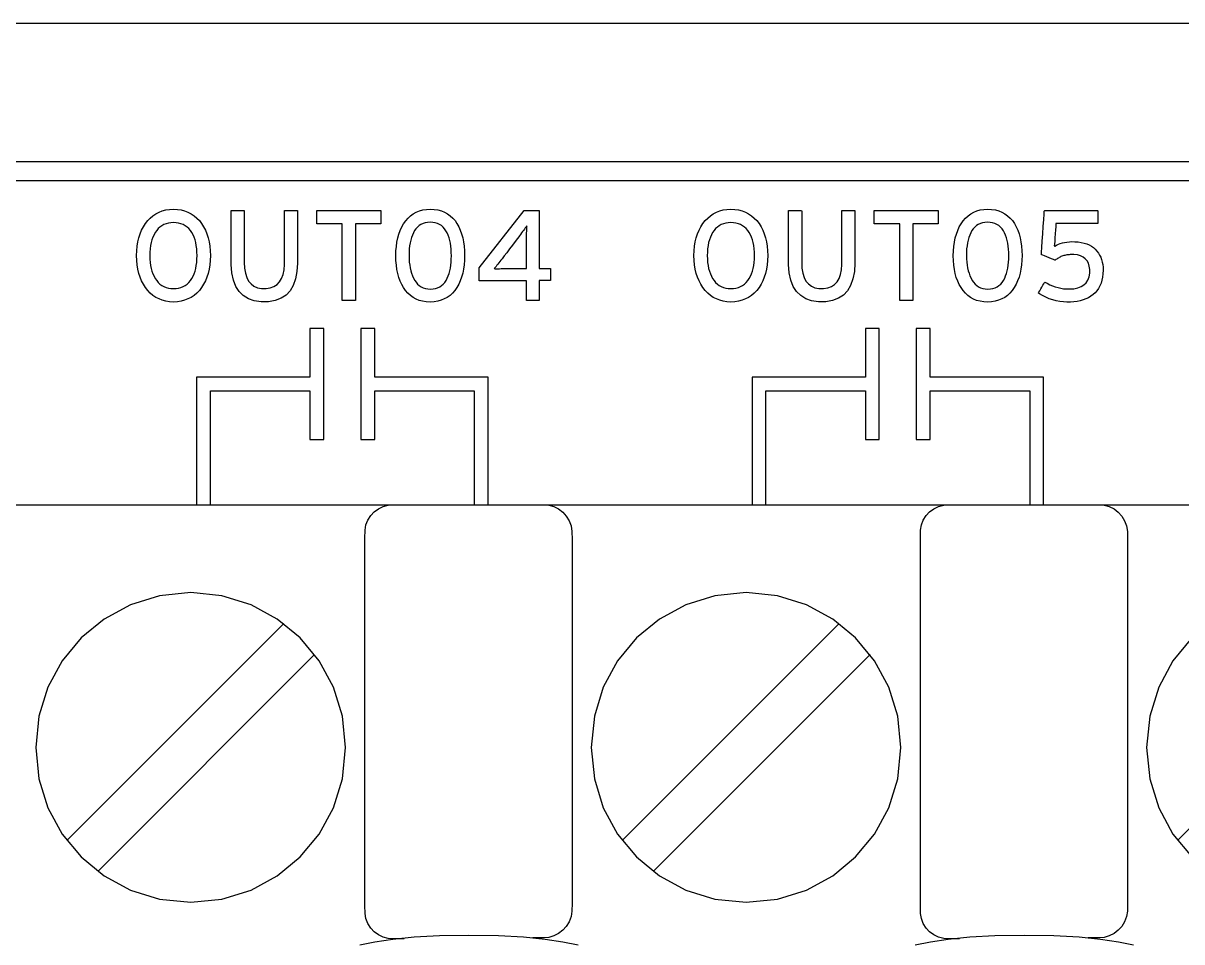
# Model space of a CAD drawing. Extents: x 1 to 47.7, y 0.2 to 33.4.
# Drawn here: x 28.493 to 29.745, y 14.192 to 15.184 of the extents above; entities that cross this region are included whole.
import ezdxf

# ---------------------------------------------------------------- set-up
doc = ezdxf.new("R2010")
doc.units = 0
doc.header["$MEASUREMENT"] = 0
doc.layers.add('6_0____DWG', color=7, linetype='CONTINUOUS')

msp = doc.modelspace()

# ---------------------------------------------------------------- linework, layer by layer
at = {"layer": '6_0____DWG'}
for points in [[(28.4582, 15.1836), (28.5288, 15.1836), (28.6003, 15.1836), (28.6725, 15.1836), (28.7456, 15.1836), (28.8194, 15.1836), (28.894, 15.1836), (28.9694, 15.1836), (29.0455, 15.1836), (29.1223, 15.1836), (29.1999, 15.1836), (29.2782, 15.1836), (29.3572, 15.1836), (29.4369, 15.1836), (29.5172, 15.1836), (29.5982, 15.1836), (29.6799, 15.1836), (29.7622, 15.1836)], [(31.8808, 15.0339), (31.3597, 15.0339), (31.1005, 15.0339), (30.8428, 15.0339), (30.5871, 15.0339), (30.3339, 15.0339), (30.0839, 15.0339), (29.9601, 15.0339), (29.8373, 15.0339), (29.7156, 15.0339), (29.5949, 15.0339), (29.4754, 15.0339), (29.357, 15.0339), (29.24, 15.0339), (29.1243, 15.0339), (29.01, 15.0339), (28.8971, 15.0339), (28.7858, 15.0339), (28.6761, 15.0339), (28.568, 15.0339), (28.4617, 15.0339)], [(28.4781, 15.0139), (28.5488, 15.0139), (28.6204, 15.0139), (28.6931, 15.0139), (28.7666, 15.0139), (28.9165, 15.0139), (29.0698, 15.0139), (29.2264, 15.0139), (29.386, 15.0139), (29.5485, 15.0139), (29.7137, 15.0139), (29.8813, 15.0139), (30.0512, 15.0139), (30.2231, 15.0139), (30.3969, 15.0139), (30.5724, 15.0139), (30.7493, 15.0139), (30.9275, 15.0139), (31.2868, 15.0139), (31.6489, 15.0139)], [(28.8521, 14.967), (28.8521, 14.884), (28.838, 14.884), (28.838, 14.967), (28.8105, 14.967), (28.8105, 14.9812), (28.8796, 14.9812), (28.8796, 14.967), (28.8521, 14.967)], [(29.0506, 14.9058), (29.0506, 14.884), (29.037, 14.884), (29.037, 14.9054), (28.986, 14.9054), (28.986, 14.9193), (29.0345, 14.9812), (29.0506, 14.9812), (29.0506, 14.9187), (29.0631, 14.9187), (29.0631, 14.9058), (29.0506, 14.9058)], [(29.4543, 14.967), (29.4543, 14.884), (29.4402, 14.884), (29.4402, 14.967), (29.4127, 14.967), (29.4127, 14.9812), (29.4817, 14.9812), (29.4817, 14.967), (29.4543, 14.967)], [(28.8031, 14.8015), (28.6806, 14.8015), (28.6806, 14.6636), (28.6957, 14.6636), (28.6957, 14.7865), (28.8031, 14.7865), (28.8031, 14.734), (28.8181, 14.734), (28.8181, 14.854), (28.8031, 14.854), (28.8031, 14.8015)], [(28.8731, 14.854), (28.8581, 14.854), (28.8581, 14.734), (28.8731, 14.734), (28.8731, 14.7865), (28.9806, 14.7865), (28.9806, 14.6636), (28.9956, 14.6636), (28.9956, 14.8015), (28.8731, 14.8015), (28.8731, 14.854)], [(29.4031, 14.8015), (29.2807, 14.8015), (29.2807, 14.6636), (29.2957, 14.6636), (29.2957, 14.7865), (29.4031, 14.7865), (29.4031, 14.734), (29.4181, 14.734), (29.4181, 14.854), (29.4031, 14.854), (29.4031, 14.8015)], [(29.4731, 14.854), (29.4581, 14.854), (29.4581, 14.734), (29.4731, 14.734), (29.4731, 14.7865), (29.5806, 14.7865), (29.5806, 14.6636), (29.5956, 14.6636), (29.5956, 14.8015), (29.4731, 14.8015), (29.4731, 14.854)], [(26.4752, 14.6636), (31.4522, 14.6636)], [(28.9049, 14.1948), (28.9044, 14.1948), (28.903, 14.1948), (28.9011, 14.1948), (28.8989, 14.1948), (28.8967, 14.1948), (28.8947, 14.1948), (28.8932, 14.1948), (28.8925, 14.1948), (28.8877, 14.1952), (28.8822, 14.1967), (28.877, 14.1991), (28.8725, 14.2024), (28.8687, 14.2065), (28.8657, 14.2113), (28.8636, 14.2166), (28.8626, 14.2223), (28.8625, 14.2309), (28.8625, 14.2653), (28.8625, 14.322), (28.8625, 14.392), (28.8625, 14.4664), (28.8625, 14.5364), (28.8625, 14.5931), (28.8625, 14.6275), (28.8626, 14.6361), (28.8636, 14.6418), (28.8657, 14.6471), (28.8687, 14.6519), (28.8725, 14.656), (28.877, 14.6593), (28.8822, 14.6617), (28.8877, 14.6632), (28.8925, 14.6636), (28.8932, 14.6636), (28.8947, 14.6636), (28.8967, 14.6636), (28.8989, 14.6636), (28.9011, 14.6636), (28.903, 14.6636), (28.9044, 14.6636), (28.9049, 14.6636)], [(29.0438, 14.6636), (29.0443, 14.6636), (29.0457, 14.6636), (29.0476, 14.6636), (29.0498, 14.6636), (29.052, 14.6636), (29.054, 14.6636), (29.0555, 14.6636), (29.0562, 14.6636), (29.061, 14.6632), (29.0666, 14.6616), (29.0717, 14.6591), (29.0762, 14.6556), (29.08, 14.6513), (29.083, 14.6463), (29.0851, 14.6408), (29.0861, 14.6347), (29.0862, 14.626), (29.0862, 14.592), (29.0862, 14.5359), (29.0862, 14.4666), (29.0862, 14.3929), (29.0862, 14.3236), (29.0862, 14.2675), (29.0862, 14.2335), (29.0861, 14.2248), (29.0851, 14.2188), (29.083, 14.2132), (29.08, 14.2083), (29.0762, 14.204), (29.0717, 14.2005), (29.0666, 14.1979), (29.061, 14.1964), (29.0562, 14.196), (29.0555, 14.196), (29.054, 14.196), (29.052, 14.196), (29.0498, 14.196), (29.0476, 14.196), (29.0457, 14.196), (29.0443, 14.196), (29.0438, 14.196)], [(29.5049, 14.1948), (29.5044, 14.1948), (29.503, 14.1948), (29.5011, 14.1948), (29.4989, 14.1948), (29.4967, 14.1948), (29.4947, 14.1948), (29.4932, 14.1948), (29.4925, 14.1948), (29.4878, 14.1952), (29.4822, 14.1967), (29.477, 14.1991), (29.4725, 14.2024), (29.4687, 14.2065), (29.4657, 14.2113), (29.4636, 14.2166), (29.4626, 14.2223), (29.4625, 14.2309), (29.4625, 14.2653), (29.4625, 14.322), (29.4625, 14.392), (29.4625, 14.4664), (29.4625, 14.5364), (29.4625, 14.5931), (29.4625, 14.6275), (29.4626, 14.6361), (29.4636, 14.6418), (29.4657, 14.6471), (29.4687, 14.6519), (29.4725, 14.656), (29.477, 14.6593), (29.4822, 14.6617), (29.4878, 14.6632), (29.4925, 14.6636), (29.4932, 14.6636), (29.4947, 14.6636), (29.4967, 14.6636), (29.4989, 14.6636), (29.5011, 14.6636), (29.503, 14.6636), (29.5044, 14.6636), (29.5049, 14.6636)], [(29.6438, 14.6636), (29.6443, 14.6636), (29.6457, 14.6636), (29.6476, 14.6636), (29.6498, 14.6636), (29.652, 14.6636), (29.654, 14.6636), (29.6555, 14.6636), (29.6562, 14.6636), (29.661, 14.6632), (29.6666, 14.6616), (29.6717, 14.6591), (29.6762, 14.6556), (29.68, 14.6513), (29.683, 14.6463), (29.6851, 14.6408), (29.6861, 14.6347), (29.6862, 14.626), (29.6862, 14.592), (29.6862, 14.5359), (29.6862, 14.4666), (29.6862, 14.3929), (29.6862, 14.3236), (29.6862, 14.2675), (29.6862, 14.2335), (29.6861, 14.2248), (29.6851, 14.2188), (29.683, 14.2132), (29.68, 14.2083), (29.6762, 14.204), (29.6717, 14.2005), (29.6666, 14.1979), (29.661, 14.1964), (29.6562, 14.196), (29.6555, 14.196), (29.654, 14.196), (29.652, 14.196), (29.6498, 14.196), (29.6476, 14.196), (29.6457, 14.196), (29.6443, 14.196), (29.6438, 14.196)], [(28.5404, 14.3011), (28.7747, 14.5354)], [(29.1404, 14.3011), (29.3747, 14.5354)], [(29.7404, 14.3011), (29.9747, 14.5354)], [(29.7559, 14.5197), (29.7354, 14.4949), (29.72, 14.4665), (29.7103, 14.4351), (29.7069, 14.4014), (29.7103, 14.3677), (29.72, 14.3363), (29.7354, 14.3079), (29.7559, 14.2832)], [(28.5739, 14.2677), (28.8081, 14.502)], [(29.1739, 14.2677), (29.4081, 14.502)], [(28.8569, 14.1883), (28.8733, 14.1917), (28.8927, 14.1946), (28.9158, 14.1968), (28.943, 14.1983), (28.9748, 14.1988), (29.0067, 14.1983), (29.0339, 14.1968), (29.057, 14.1946), (29.0764, 14.1917), (29.0928, 14.1883)], [(29.4569, 14.1883), (29.4733, 14.1917), (29.4927, 14.1946), (29.5158, 14.1968), (29.543, 14.1983), (29.5748, 14.1988), (29.6067, 14.1983), (29.6339, 14.1968), (29.657, 14.1946), (29.6764, 14.1917), (29.6928, 14.1883)]]:
    msp.add_lwpolyline(points, dxfattribs=at)
for points in [[(28.6955, 14.9326), (28.6953, 14.9275), (28.6949, 14.9225), (28.6941, 14.9179), (28.6931, 14.9134), (28.6917, 14.9093), (28.6901, 14.9053), (28.6882, 14.9017), (28.686, 14.8982), (28.6836, 14.895), (28.6808, 14.8922), (28.6779, 14.8896), (28.6747, 14.8875), (28.6713, 14.8858), (28.6677, 14.8844), (28.6639, 14.8834), (28.6598, 14.8827), (28.6556, 14.8824), (28.6513, 14.8827), (28.6473, 14.8834), (28.6435, 14.8844), (28.64, 14.8858), (28.6366, 14.8875), (28.6335, 14.8896), (28.6306, 14.8922), (28.6279, 14.895), (28.6254, 14.8982), (28.6232, 14.9017), (28.6212, 14.9053), (28.6196, 14.9093), (28.6182, 14.9134), (28.6172, 14.9179), (28.6164, 14.9225), (28.6159, 14.9275), (28.6157, 14.9326), (28.6159, 14.9378), (28.6164, 14.9427), (28.6172, 14.9474), (28.6182, 14.9519), (28.6196, 14.9561), (28.6212, 14.96), (28.6232, 14.9637), (28.6254, 14.9672), (28.6279, 14.9704), (28.6306, 14.9732), (28.6335, 14.9757), (28.6366, 14.9778), (28.64, 14.9795), (28.6435, 14.9809), (28.6473, 14.9819), (28.6513, 14.9825), (28.6556, 14.9827), (28.6598, 14.9825), (28.6639, 14.9819), (28.6677, 14.9809), (28.6713, 14.9795), (28.6747, 14.9778), (28.6779, 14.9757), (28.6808, 14.9732), (28.6836, 14.9704), (28.686, 14.9672), (28.6882, 14.9637), (28.6901, 14.96), (28.6917, 14.9561), (28.6931, 14.9519), (28.6941, 14.9474), (28.6949, 14.9427), (28.6953, 14.9378)], [(28.7896, 14.9245), (28.789, 14.9154), (28.7875, 14.9074), (28.785, 14.9005), (28.7816, 14.8947), (28.7772, 14.89), (28.7718, 14.8865), (28.7655, 14.884), (28.7582, 14.8827), (28.7502, 14.8826), (28.7428, 14.8837), (28.7365, 14.886), (28.731, 14.8894), (28.7265, 14.8938), (28.723, 14.8994), (28.7204, 14.9062), (28.7187, 14.914), (28.718, 14.9229), (28.718, 14.9262), (28.718, 14.9312), (28.718, 14.9389), (28.718, 14.9481), (28.718, 14.9579), (28.718, 14.9672), (28.718, 14.9748), (28.718, 14.9798), (28.718, 14.9812), (28.7188, 14.9812), (28.7203, 14.9812), (28.7224, 14.9812), (28.7248, 14.9812), (28.7272, 14.9812), (28.7294, 14.9812), (28.7311, 14.9812), (28.732, 14.9812), (28.7321, 14.9804), (28.7321, 14.9761), (28.7321, 14.9689), (28.7321, 14.96), (28.7321, 14.9503), (28.7321, 14.9409), (28.7321, 14.9329), (28.7321, 14.9273), (28.7321, 14.9252), (28.7324, 14.919), (28.7333, 14.9137), (28.7347, 14.909), (28.7368, 14.9051), (28.7394, 14.902), (28.7426, 14.8996), (28.7464, 14.898), (28.7507, 14.8971), (28.7556, 14.897), (28.7602, 14.8977), (28.7642, 14.8992), (28.7676, 14.9013), (28.7703, 14.9042), (28.7725, 14.9078), (28.7741, 14.9121), (28.7751, 14.9172), (28.7755, 14.923), (28.7755, 14.9256), (28.7755, 14.9307), (28.7755, 14.9384), (28.7755, 14.9478), (28.7755, 14.9577), (28.7755, 14.967), (28.7755, 14.9747), (28.7755, 14.9798), (28.7755, 14.9812), (28.7762, 14.9812), (28.7778, 14.9812), (28.7799, 14.9812), (28.7823, 14.9812), (28.7847, 14.9812), (28.7869, 14.9812), (28.7886, 14.9812), (28.7895, 14.9812), (28.7896, 14.9804), (28.7896, 14.976), (28.7896, 14.9688), (28.7896, 14.9597), (28.7896, 14.9499), (28.7896, 14.9404), (28.7896, 14.9323), (28.7896, 14.9266)], [(28.9701, 14.9328), (28.97, 14.9276), (28.9696, 14.9227), (28.969, 14.918), (28.9681, 14.9136), (28.9669, 14.9094), (28.9655, 14.9055), (28.9638, 14.9017), (28.9618, 14.8983), (28.9596, 14.895), (28.9571, 14.8922), (28.9544, 14.8896), (28.9514, 14.8875), (28.9482, 14.8858), (28.9448, 14.8844), (28.9411, 14.8834), (28.9371, 14.8827), (28.9329, 14.8824), (28.9287, 14.8827), (28.9248, 14.8833), (28.9211, 14.8843), (28.9177, 14.8857), (28.9145, 14.8875), (28.9116, 14.8896), (28.9089, 14.8921), (28.9064, 14.8949), (28.9042, 14.8981), (28.9023, 14.9015), (28.9006, 14.9052), (28.8992, 14.9091), (28.898, 14.9133), (28.8971, 14.9177), (28.8964, 14.9224), (28.896, 14.9273), (28.8959, 14.9325), (28.896, 14.9377), (28.8964, 14.9426), (28.8971, 14.9473), (28.898, 14.9517), (28.8992, 14.9559), (28.9006, 14.9599), (28.9024, 14.9636), (28.9043, 14.9671), (28.9066, 14.9703), (28.9091, 14.9732), (28.9118, 14.9757), (28.9147, 14.9778), (28.9179, 14.9796), (28.9214, 14.9809), (28.9251, 14.9819), (28.929, 14.9825), (28.9332, 14.9827), (28.9374, 14.9825), (28.9413, 14.9819), (28.945, 14.9809), (28.9485, 14.9795), (28.9517, 14.9778), (28.9546, 14.9757), (28.9573, 14.9732), (28.9598, 14.9704), (28.9619, 14.9672), (28.9639, 14.9638), (28.9655, 14.9601), (28.9669, 14.9562), (28.9681, 14.952), (28.969, 14.9475), (28.9696, 14.9429), (28.97, 14.9379)], [(29.2977, 14.9326), (29.2975, 14.9275), (29.297, 14.9225), (29.2963, 14.9179), (29.2952, 14.9134), (29.2939, 14.9093), (29.2923, 14.9053), (29.2904, 14.9017), (29.2882, 14.8982), (29.2857, 14.895), (29.283, 14.8922), (29.28, 14.8896), (29.2769, 14.8875), (29.2735, 14.8858), (29.2699, 14.8844), (29.266, 14.8834), (29.262, 14.8827), (29.2577, 14.8824), (29.2535, 14.8827), (29.2495, 14.8834), (29.2457, 14.8844), (29.2421, 14.8858), (29.2388, 14.8875), (29.2357, 14.8896), (29.2328, 14.8922), (29.2301, 14.895), (29.2276, 14.8982), (29.2254, 14.9017), (29.2234, 14.9053), (29.2218, 14.9093), (29.2204, 14.9134), (29.2193, 14.9179), (29.2186, 14.9225), (29.2181, 14.9275), (29.2179, 14.9326), (29.2181, 14.9378), (29.2186, 14.9427), (29.2193, 14.9474), (29.2204, 14.9519), (29.2218, 14.9561), (29.2234, 14.96), (29.2254, 14.9637), (29.2276, 14.9672), (29.2301, 14.9704), (29.2328, 14.9732), (29.2357, 14.9757), (29.2388, 14.9778), (29.2421, 14.9795), (29.2457, 14.9809), (29.2495, 14.9819), (29.2535, 14.9825), (29.2577, 14.9827), (29.262, 14.9825), (29.266, 14.9819), (29.2699, 14.9809), (29.2735, 14.9795), (29.2769, 14.9778), (29.28, 14.9757), (29.283, 14.9732), (29.2857, 14.9704), (29.2882, 14.9672), (29.2904, 14.9637), (29.2923, 14.96), (29.2939, 14.9561), (29.2952, 14.9519), (29.2963, 14.9474), (29.297, 14.9427), (29.2975, 14.9378)], [(29.3917, 14.9245), (29.3912, 14.9154), (29.3897, 14.9074), (29.3872, 14.9005), (29.3837, 14.8947), (29.3793, 14.89), (29.374, 14.8865), (29.3677, 14.884), (29.3604, 14.8827), (29.3524, 14.8826), (29.345, 14.8837), (29.3386, 14.886), (29.3332, 14.8894), (29.3287, 14.8938), (29.3251, 14.8994), (29.3226, 14.9062), (29.3209, 14.914), (29.3202, 14.9229), (29.3202, 14.9262), (29.3202, 14.9312), (29.3202, 14.9389), (29.3202, 14.9481), (29.3202, 14.9579), (29.3202, 14.9672), (29.3202, 14.9748), (29.3202, 14.9798), (29.3202, 14.9812), (29.3209, 14.9812), (29.3225, 14.9812), (29.3246, 14.9812), (29.327, 14.9812), (29.3294, 14.9812), (29.3316, 14.9812), (29.3333, 14.9812), (29.3342, 14.9812), (29.3343, 14.9804), (29.3343, 14.9761), (29.3343, 14.9689), (29.3343, 14.96), (29.3343, 14.9503), (29.3343, 14.9409), (29.3343, 14.9329), (29.3343, 14.9273), (29.3343, 14.9252), (29.3346, 14.919), (29.3354, 14.9137), (29.3369, 14.909), (29.3389, 14.9051), (29.3416, 14.902), (29.3448, 14.8996), (29.3486, 14.898), (29.3529, 14.8971), (29.3578, 14.897), (29.3624, 14.8977), (29.3664, 14.8992), (29.3697, 14.9013), (29.3725, 14.9042), (29.3747, 14.9078), (29.3763, 14.9121), (29.3772, 14.9172), (29.3776, 14.923), (29.3776, 14.9256), (29.3776, 14.9307), (29.3776, 14.9384), (29.3776, 14.9478), (29.3776, 14.9577), (29.3776, 14.967), (29.3776, 14.9747), (29.3776, 14.9798), (29.3777, 14.9812), (29.3784, 14.9812), (29.3799, 14.9812), (29.382, 14.9812), (29.3844, 14.9812), (29.3869, 14.9812), (29.389, 14.9812), (29.3907, 14.9812), (29.3916, 14.9812), (29.3917, 14.9804), (29.3917, 14.976), (29.3917, 14.9688), (29.3917, 14.9597), (29.3917, 14.9499), (29.3917, 14.9404), (29.3917, 14.9323), (29.3917, 14.9266)], [(29.5723, 14.9328), (29.5722, 14.9276), (29.5718, 14.9227), (29.5711, 14.918), (29.5702, 14.9136), (29.5691, 14.9094), (29.5676, 14.9055), (29.5659, 14.9017), (29.564, 14.8983), (29.5618, 14.895), (29.5593, 14.8922), (29.5566, 14.8896), (29.5536, 14.8875), (29.5504, 14.8858), (29.5469, 14.8844), (29.5432, 14.8834), (29.5393, 14.8827), (29.5351, 14.8824), (29.5309, 14.8827), (29.527, 14.8833), (29.5233, 14.8843), (29.5199, 14.8857), (29.5167, 14.8875), (29.5138, 14.8896), (29.5111, 14.8921), (29.5086, 14.8949), (29.5064, 14.8981), (29.5044, 14.9015), (29.5028, 14.9052), (29.5013, 14.9091), (29.5002, 14.9133), (29.4992, 14.9177), (29.4986, 14.9224), (29.4982, 14.9273), (29.4981, 14.9325), (29.4982, 14.9377), (29.4986, 14.9426), (29.4993, 14.9473), (29.5002, 14.9517), (29.5014, 14.9559), (29.5028, 14.9599), (29.5045, 14.9636), (29.5065, 14.9671), (29.5087, 14.9703), (29.5112, 14.9732), (29.514, 14.9757), (29.5169, 14.9778), (29.5201, 14.9796), (29.5236, 14.9809), (29.5272, 14.9819), (29.5312, 14.9825), (29.5353, 14.9827), (29.5395, 14.9825), (29.5435, 14.9819), (29.5472, 14.9809), (29.5506, 14.9795), (29.5538, 14.9778), (29.5568, 14.9757), (29.5595, 14.9732), (29.5619, 14.9704), (29.5641, 14.9672), (29.566, 14.9638), (29.5677, 14.9601), (29.5691, 14.9562), (29.5703, 14.952), (29.5712, 14.9475), (29.5718, 14.9429), (29.5722, 14.9379)], [(29.6599, 14.917), (29.6597, 14.9131), (29.6593, 14.9095), (29.6586, 14.906), (29.6577, 14.9028), (29.6565, 14.8999), (29.655, 14.8972), (29.6533, 14.8947), (29.6513, 14.8925), (29.649, 14.8905), (29.6466, 14.8887), (29.644, 14.8872), (29.6412, 14.8858), (29.6383, 14.8847), (29.6352, 14.8838), (29.6319, 14.8832), (29.6284, 14.8827), (29.6248, 14.8825), (29.6209, 14.8825), (29.617, 14.8827), (29.6131, 14.8832), (29.6092, 14.8839), (29.6055, 14.8849), (29.6018, 14.8861), (29.5981, 14.8876), (29.5946, 14.8894), (29.5911, 14.8913), (29.5901, 14.8922), (29.5906, 14.8932), (29.5914, 14.8947), (29.5925, 14.8966), (29.5937, 14.8986), (29.5948, 14.9006), (29.5958, 14.9023), (29.5965, 14.9036), (29.5968, 14.9041), (29.5994, 14.9027), (29.6023, 14.9012), (29.6053, 14.9), (29.6083, 14.899), (29.6113, 14.8981), (29.6143, 14.8974), (29.6173, 14.8969), (29.6204, 14.8966), (29.6237, 14.8966), (29.6284, 14.8969), (29.6326, 14.8978), (29.6361, 14.8992), (29.6391, 14.901), (29.6415, 14.9034), (29.6434, 14.9062), (29.6447, 14.9096), (29.6454, 14.9135), (29.6455, 14.9176), (29.645, 14.9212), (29.644, 14.9243), (29.6426, 14.927), (29.6407, 14.9293), (29.6383, 14.931), (29.6354, 14.9324), (29.6321, 14.9333), (29.6283, 14.9337), (29.6257, 14.9337), (29.6244, 14.9337), (29.6231, 14.9336), (29.6219, 14.9335), (29.6207, 14.9333), (29.6196, 14.9331), (29.6185, 14.9329), (29.6174, 14.9326), (29.6164, 14.9323), (29.6154, 14.9319), (29.6144, 14.9315), (29.6135, 14.931), (29.6126, 14.9305), (29.6116, 14.93), (29.6108, 14.9295), (29.6099, 14.9289), (29.609, 14.9283), (29.6082, 14.9276), (29.6077, 14.9278), (29.6062, 14.9284), (29.6041, 14.9293), (29.6017, 14.9303), (29.5991, 14.9313), (29.5967, 14.9323), (29.5948, 14.9331), (29.5935, 14.9336), (29.5932, 14.9338), (29.5933, 14.9362), (29.5937, 14.9413), (29.5941, 14.9482), (29.5947, 14.9561), (29.5952, 14.9641), (29.5957, 14.9715), (29.5961, 14.9772), (29.5963, 14.9806), (29.5968, 14.9812), (29.6006, 14.9812), (29.6073, 14.9812), (29.6161, 14.9812), (29.6259, 14.9812), (29.6355, 14.9812), (29.6441, 14.9812), (29.6506, 14.9812), (29.654, 14.9812), (29.6542, 14.981), (29.6542, 14.9799), (29.6542, 14.9781), (29.6542, 14.976), (29.6542, 14.9736), (29.6542, 14.9713), (29.6542, 14.9694), (29.6542, 14.968), (29.6542, 14.9674), (29.6529, 14.9674), (29.6488, 14.9674), (29.6428, 14.9674), (29.6355, 14.9674), (29.6278, 14.9674), (29.6205, 14.9674), (29.6144, 14.9674), (29.6103, 14.9674), (29.609, 14.9673), (29.6089, 14.9663), (29.6087, 14.9638), (29.6085, 14.9603), (29.6082, 14.9562), (29.6078, 14.952), (29.6076, 14.9481), (29.6073, 14.945), (29.6072, 14.9431), (29.6077, 14.943), (29.6096, 14.944), (29.6116, 14.9449), (29.6137, 14.9457), (29.616, 14.9463), (29.6183, 14.9468), (29.6208, 14.9472), (29.6235, 14.9475), (29.6262, 14.9477), (29.6295, 14.9476), (29.633, 14.9474), (29.6363, 14.9469), (29.6393, 14.9462), (29.6422, 14.9453), (29.6448, 14.9442), (29.6472, 14.9428), (29.6494, 14.9413), (29.6514, 14.9395), (29.6532, 14.9375), (29.6548, 14.9354), (29.6561, 14.9332), (29.6573, 14.9308), (29.6582, 14.9283), (29.6589, 14.9257), (29.6595, 14.9229), (29.6598, 14.92)], [(28.6811, 14.9326), (28.681, 14.9365), (28.6808, 14.9401), (28.6803, 14.9435), (28.6797, 14.9467), (28.6789, 14.9498), (28.6779, 14.9526), (28.6768, 14.9552), (28.6754, 14.9577), (28.6739, 14.9599), (28.6722, 14.9618), (28.6703, 14.9635), (28.6683, 14.9649), (28.6661, 14.9661), (28.6637, 14.967), (28.6612, 14.9677), (28.6584, 14.9681), (28.6556, 14.9682), (28.6527, 14.9681), (28.6501, 14.9677), (28.6476, 14.967), (28.6452, 14.9661), (28.643, 14.9649), (28.641, 14.9635), (28.6392, 14.9618), (28.6375, 14.9599), (28.6359, 14.9577), (28.6346, 14.9552), (28.6334, 14.9526), (28.6324, 14.9498), (28.6316, 14.9467), (28.6309, 14.9435), (28.6305, 14.9401), (28.6302, 14.9365), (28.6301, 14.9326), (28.6302, 14.9289), (28.6305, 14.9253), (28.6309, 14.9219), (28.6316, 14.9187), (28.6324, 14.9157), (28.6334, 14.9129), (28.6346, 14.9103), (28.6359, 14.9079), (28.6375, 14.9056), (28.6392, 14.9036), (28.641, 14.9018), (28.643, 14.9003), (28.6452, 14.8991), (28.6476, 14.8982), (28.6501, 14.8975), (28.6527, 14.8971), (28.6556, 14.897), (28.6584, 14.8971), (28.6612, 14.8975), (28.6637, 14.8982), (28.6661, 14.8991), (28.6683, 14.9003), (28.6703, 14.9018), (28.6722, 14.9036), (28.6739, 14.9056), (28.6754, 14.9079), (28.6768, 14.9103), (28.6779, 14.9129), (28.6789, 14.9157), (28.6797, 14.9187), (28.6803, 14.9219), (28.6808, 14.9253), (28.681, 14.9289)], [(28.9559, 14.9325), (28.9558, 14.9361), (28.9556, 14.9396), (28.9553, 14.9429), (28.9548, 14.9461), (28.9541, 14.9491), (28.9533, 14.9519), (28.9524, 14.9546), (28.9513, 14.9572), (28.95, 14.9595), (28.9485, 14.9616), (28.9469, 14.9635), (28.945, 14.965), (28.943, 14.9663), (28.9408, 14.9673), (28.9383, 14.968), (28.9357, 14.9685), (28.9329, 14.9686), (28.9301, 14.9685), (28.9275, 14.968), (28.9252, 14.9673), (28.923, 14.9663), (28.9209, 14.9651), (28.9191, 14.9635), (28.9175, 14.9617), (28.916, 14.9597), (28.9148, 14.9573), (28.9137, 14.9548), (28.9127, 14.9522), (28.9119, 14.9493), (28.9112, 14.9464), (28.9107, 14.9432), (28.9104, 14.9399), (28.9102, 14.9364), (28.9101, 14.9328), (28.9102, 14.9292), (28.9104, 14.9257), (28.9108, 14.9224), (28.9114, 14.9193), (28.912, 14.9163), (28.9129, 14.9135), (28.9139, 14.9108), (28.915, 14.9083), (28.9163, 14.9059), (28.9178, 14.9038), (28.9194, 14.9019), (28.9212, 14.9003), (28.9233, 14.899), (28.9255, 14.8979), (28.9278, 14.8972), (28.9304, 14.8967), (28.9332, 14.8965), (28.936, 14.8967), (28.9386, 14.8972), (28.941, 14.8979), (28.9432, 14.8989), (28.9453, 14.9002), (28.9471, 14.9018), (28.9487, 14.9037), (28.9501, 14.9058), (28.9514, 14.9082), (28.9524, 14.9107), (28.9534, 14.9133), (28.9541, 14.9161), (28.9548, 14.9191), (28.9553, 14.9222), (28.9556, 14.9255), (28.9558, 14.9289)], [(29.0374, 14.9648), (29.0366, 14.9637), (29.0357, 14.9625), (29.0348, 14.9613), (29.0338, 14.9599), (29.0328, 14.9585), (29.0317, 14.9571), (29.0306, 14.9556), (29.0294, 14.954), (29.0286, 14.953), (29.0272, 14.9511), (29.0248, 14.948), (29.0219, 14.944), (29.0187, 14.9398), (29.0156, 14.9358), (29.013, 14.9324), (29.0113, 14.9301), (29.0106, 14.9292), (29.0094, 14.9276), (29.0083, 14.9262), (29.0072, 14.9248), (29.0061, 14.9235), (29.0051, 14.9222), (29.0041, 14.921), (29.0031, 14.9199), (29.0022, 14.9188), (29.003, 14.9185), (29.0046, 14.9185), (29.0063, 14.9185), (29.008, 14.9185), (29.0098, 14.9186), (29.0117, 14.9186), (29.0136, 14.9186), (29.0156, 14.9186), (29.0171, 14.9187), (29.0183, 14.9187), (29.0207, 14.9187), (29.0238, 14.9187), (29.0273, 14.9187), (29.0307, 14.9187), (29.0338, 14.9187), (29.036, 14.9187), (29.0369, 14.9187), (29.037, 14.9195), (29.037, 14.9222), (29.037, 14.9262), (29.037, 14.931), (29.037, 14.9361), (29.037, 14.9407), (29.037, 14.9444), (29.037, 14.9467), (29.037, 14.9481), (29.037, 14.9505), (29.037, 14.9528), (29.0371, 14.955), (29.0371, 14.9571), (29.0372, 14.9592), (29.0372, 14.9612), (29.0373, 14.963)], [(29.2833, 14.9326), (29.2832, 14.9365), (29.2829, 14.9401), (29.2825, 14.9435), (29.2819, 14.9467), (29.2811, 14.9498), (29.2801, 14.9526), (29.2789, 14.9552), (29.2776, 14.9577), (29.2761, 14.9599), (29.2744, 14.9618), (29.2725, 14.9635), (29.2705, 14.9649), (29.2683, 14.9661), (29.2659, 14.967), (29.2633, 14.9677), (29.2606, 14.9681), (29.2577, 14.9682), (29.2549, 14.9681), (29.2522, 14.9677), (29.2497, 14.967), (29.2474, 14.9661), (29.2452, 14.9649), (29.2432, 14.9635), (29.2413, 14.9618), (29.2397, 14.9599), (29.2381, 14.9577), (29.2367, 14.9552), (29.2356, 14.9526), (29.2346, 14.9498), (29.2337, 14.9467), (29.2331, 14.9435), (29.2327, 14.9401), (29.2324, 14.9365), (29.2323, 14.9326), (29.2324, 14.9289), (29.2327, 14.9253), (29.2331, 14.9219), (29.2337, 14.9187), (29.2346, 14.9157), (29.2356, 14.9129), (29.2367, 14.9103), (29.2381, 14.9079), (29.2397, 14.9056), (29.2413, 14.9036), (29.2432, 14.9018), (29.2452, 14.9003), (29.2474, 14.8991), (29.2497, 14.8982), (29.2522, 14.8975), (29.2549, 14.8971), (29.2577, 14.897), (29.2606, 14.8971), (29.2633, 14.8975), (29.2659, 14.8982), (29.2683, 14.8991), (29.2705, 14.9003), (29.2725, 14.9018), (29.2744, 14.9036), (29.2761, 14.9056), (29.2776, 14.9079), (29.2789, 14.9103), (29.2801, 14.9129), (29.2811, 14.9157), (29.2819, 14.9187), (29.2825, 14.9219), (29.2829, 14.9253), (29.2832, 14.9289)], [(29.5581, 14.9325), (29.558, 14.9361), (29.5578, 14.9396), (29.5574, 14.9429), (29.5569, 14.9461), (29.5563, 14.9491), (29.5555, 14.9519), (29.5545, 14.9546), (29.5534, 14.9572), (29.5522, 14.9595), (29.5507, 14.9616), (29.5491, 14.9635), (29.5472, 14.965), (29.5452, 14.9663), (29.5429, 14.9673), (29.5405, 14.968), (29.5379, 14.9685), (29.5351, 14.9686), (29.5323, 14.9685), (29.5297, 14.968), (29.5273, 14.9673), (29.5251, 14.9663), (29.5231, 14.9651), (29.5213, 14.9635), (29.5197, 14.9617), (29.5182, 14.9597), (29.5169, 14.9573), (29.5158, 14.9548), (29.5149, 14.9522), (29.5141, 14.9493), (29.5134, 14.9464), (29.5129, 14.9432), (29.5125, 14.9399), (29.5123, 14.9364), (29.5123, 14.9328), (29.5124, 14.9292), (29.5126, 14.9257), (29.513, 14.9224), (29.5135, 14.9193), (29.5142, 14.9163), (29.5151, 14.9135), (29.516, 14.9108), (29.5172, 14.9083), (29.5185, 14.9059), (29.5199, 14.9038), (29.5216, 14.9019), (29.5234, 14.9003), (29.5254, 14.899), (29.5276, 14.8979), (29.53, 14.8972), (29.5326, 14.8967), (29.5353, 14.8965), (29.5381, 14.8967), (29.5408, 14.8972), (29.5432, 14.8979), (29.5454, 14.8989), (29.5474, 14.9002), (29.5493, 14.9018), (29.5509, 14.9037), (29.5523, 14.9058), (29.5536, 14.9082), (29.5546, 14.9107), (29.5555, 14.9133), (29.5563, 14.9161), (29.557, 14.9191), (29.5575, 14.9222), (29.5578, 14.9255), (29.558, 14.9289)], [(28.5069, 14.4014), (28.5103, 14.3677), (28.52, 14.3363), (28.5354, 14.3079), (28.5559, 14.2832), (28.5807, 14.2628), (28.6091, 14.2474), (28.6405, 14.2377), (28.6743, 14.2343), (28.708, 14.2377), (28.7394, 14.2474), (28.7678, 14.2628), (28.7925, 14.2832), (28.813, 14.3079), (28.8284, 14.3363), (28.8381, 14.3677), (28.8415, 14.4014), (28.8381, 14.4351), (28.8284, 14.4665), (28.813, 14.4949), (28.7925, 14.5197), (28.7678, 14.5402), (28.7394, 14.5556), (28.708, 14.5654), (28.6743, 14.5688), (28.6405, 14.5654), (28.6091, 14.5556), (28.5807, 14.5402), (28.5559, 14.5197), (28.5354, 14.4949), (28.52, 14.4665), (28.5103, 14.4351)], [(29.1069, 14.4014), (29.1103, 14.3677), (29.12, 14.3363), (29.1354, 14.3079), (29.1559, 14.2832), (29.1807, 14.2628), (29.2091, 14.2474), (29.2405, 14.2377), (29.2743, 14.2343), (29.308, 14.2377), (29.3394, 14.2474), (29.3678, 14.2628), (29.3925, 14.2832), (29.413, 14.3079), (29.4284, 14.3363), (29.4381, 14.3677), (29.4415, 14.4014), (29.4381, 14.4351), (29.4284, 14.4665), (29.413, 14.4949), (29.3925, 14.5197), (29.3678, 14.5402), (29.3394, 14.5556), (29.308, 14.5654), (29.2743, 14.5688), (29.2405, 14.5654), (29.2091, 14.5556), (29.1807, 14.5402), (29.1559, 14.5197), (29.1354, 14.4949), (29.12, 14.4665), (29.1103, 14.4351)]]:
    msp.add_lwpolyline(points, close=True, dxfattribs=at)

doc.saveas('drawing.dxf')
